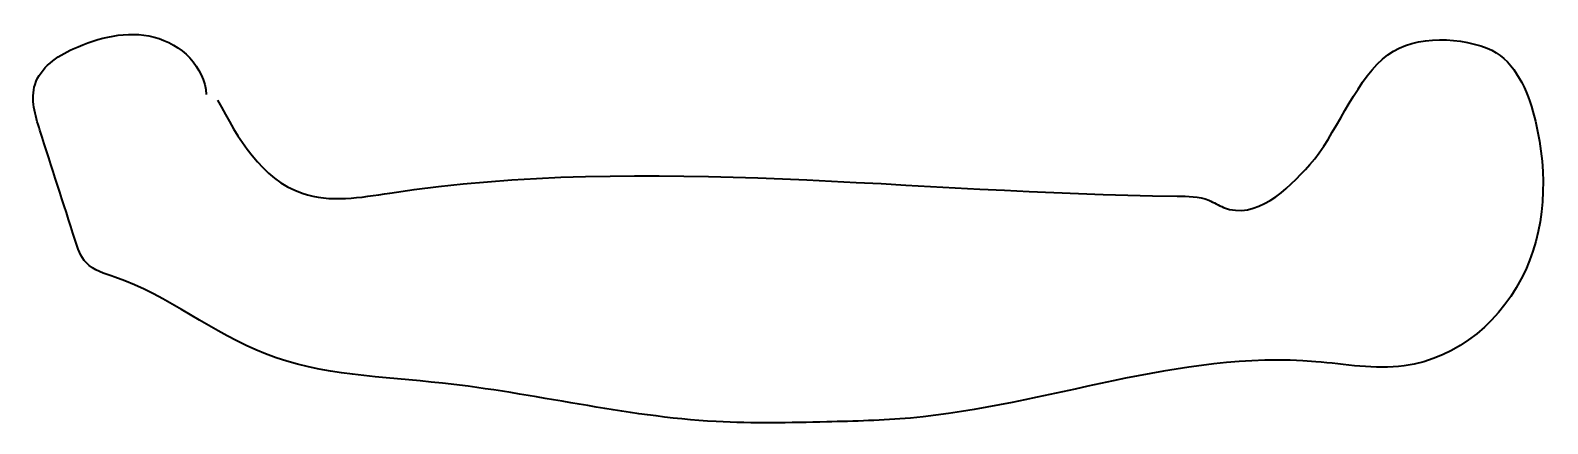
# Model space of a CAD drawing. Header units: inches. Extents: x 1.87 to 5.12, y -4.51 to -3.67.
import ezdxf

# ---------------------------------------------------------------- set-up
doc = ezdxf.new("R2010")
doc.units = ezdxf.units.IN
doc.header["$MEASUREMENT"] = 0
doc.layers.add('Layer 1', color=7, linetype='Continuous')

msp = doc.modelspace()

# ---------------------------------------------------------------- linework, layer by layer
at = {"layer": 'Layer 1', "color": 179, "lineweight": 35, "true_color": 0x231f20}
msp.add_open_spline([(2.2682, -3.8184), (2.3113, -3.8998), (2.3622, -3.988), (2.4493, -4.018), (2.5092, -4.0386), (2.5747, -4.0272), (2.6373, -4.0176), (3.1941, -3.9329), (3.7609, -4.0191), (4.3241, -4.0241), (4.3471, -4.0243), (4.3708, -4.0245), (4.3921, -4.0332), (4.403, -4.0376), (4.4129, -4.0442), (4.4239, -4.0485), (4.4924, -4.0757), (4.5599, -4.0116), (4.6088, -3.9565), (4.664, -3.894), (4.702, -3.7855), (4.7645, -3.7303), (4.8213, -3.6802), (4.9179, -3.6798), (4.9885, -3.7072), (5.0424, -3.7282), (5.0707, -3.787), (5.0864, -3.8426), (5.1178, -3.9539), (5.1182, -4.0767), (5.0711, -4.1823), (5.0239, -4.2879), (4.9252, -4.373), (4.8106, -4.3882), (4.7477, -4.3966), (4.6842, -4.3844), (4.6211, -4.3791), (4.3289, -4.3542), (4.0447, -4.4737), (3.7527, -4.4999), (3.6931, -4.5053), (3.6332, -4.5067), (3.5734, -4.5082), (3.4945, -4.5101), (3.4154, -4.512), (3.3366, -4.5076), (3.1394, -4.4966), (2.9464, -4.4465), (2.75, -4.4252), (2.6222, -4.4114), (2.4907, -4.4092), (2.3709, -4.3624), (2.2582, -4.3184), (2.1625, -4.2371), (2.048, -4.198), (2.0262, -4.1905), (2.0028, -4.184), (1.987, -4.1672), (1.9745, -4.1539), (1.9685, -4.1359), (1.963, -4.1185), (1.9378, -4.04), (1.9126, -3.9615), (1.8874, -3.8829), (1.8772, -3.851), (1.8669, -3.8166), (1.8771, -3.7846), (1.8887, -3.7481), (1.9241, -3.7247), (1.9589, -3.7085), (2.0129, -3.6836), (2.0743, -3.6688), (2.132, -3.6833), (2.1897, -3.6977), (2.2412, -3.7472), (2.2437, -3.8067)], degree=3, knots=[0, 0, 0, 0, 1, 1, 1, 2, 2, 2, 3, 3, 3, 4, 4, 4, 5, 5, 5, 6, 6, 6, 7, 7, 7, 8, 8, 8, 9, 9, 9, 10, 10, 10, 11, 11, 11, 12, 12, 12, 13, 13, 13, 14, 14, 14, 15, 15, 15, 16, 16, 16, 17, 17, 17, 18, 18, 18, 19, 19, 19, 20, 20, 20, 21, 21, 21, 22, 22, 22, 23, 23, 23, 24, 24, 24, 25, 25, 25, 25], dxfattribs=at)

doc.saveas('drawing.dxf')
